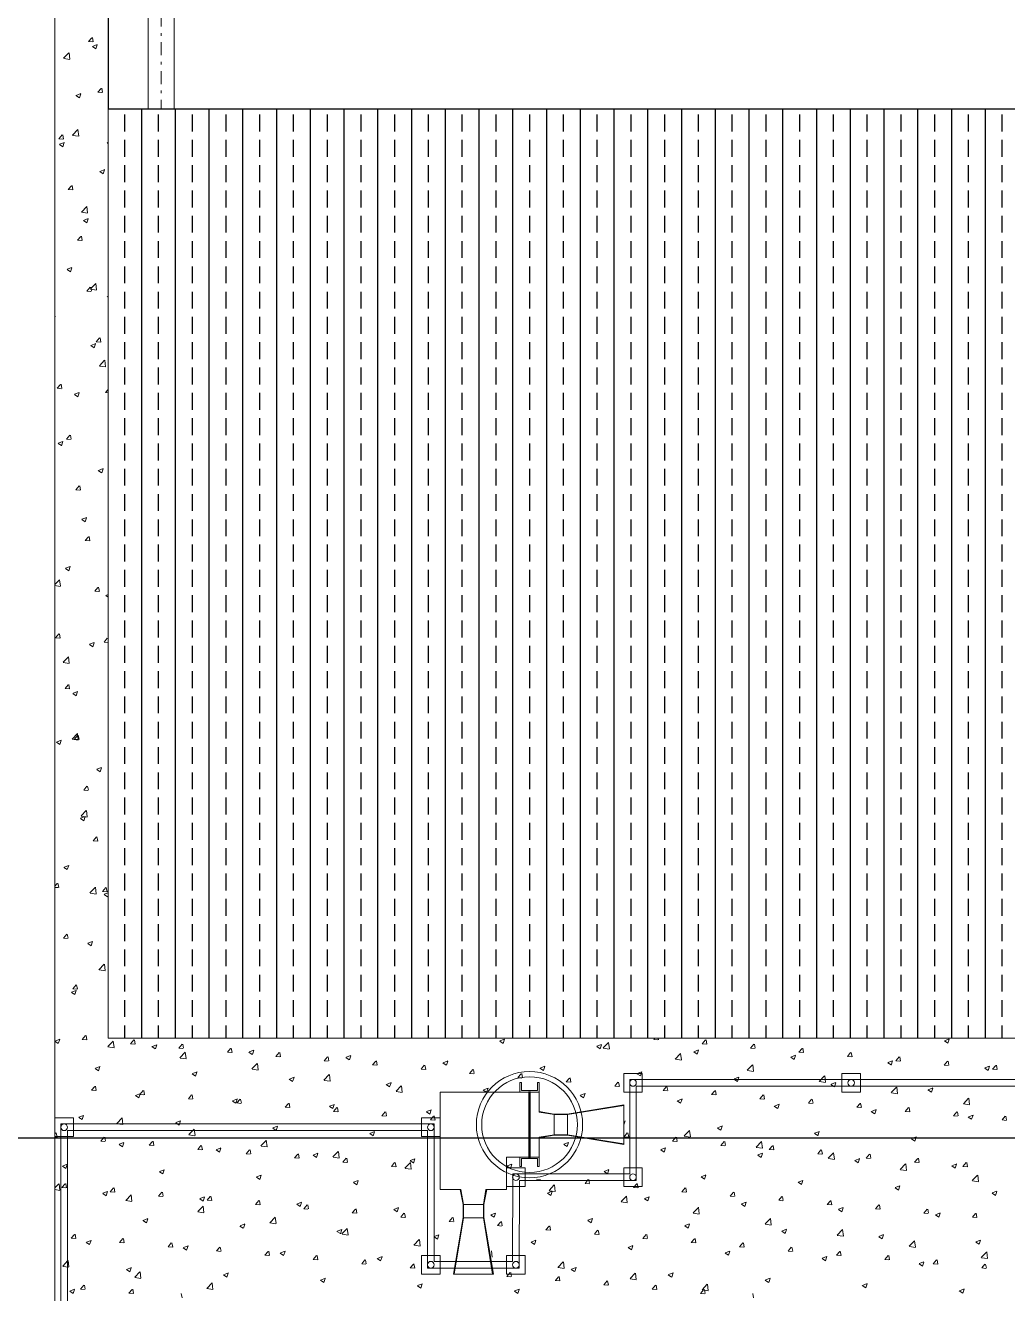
# Model space of a CAD drawing. Header units: millimetres. Extents: x -9869 to 940, y 100 to 694.
# Drawn here: x 417.58 to 455.14, y 359.15 to 407.67 of the extents above; entities that cross this region are included whole.
import ezdxf

# ---------------------------------------------------------------- set-up
doc = ezdxf.new("R2010")
doc.units = ezdxf.units.MM
doc.linetypes.add('SGC_DASHDOT', pattern=[1, 0.5, -0.25, 0, -0.25])
doc.layers.add('2', color=11, linetype='Continuous')
doc.layers.add('_incêndio 240', color=240, linetype='Continuous')
for name, color, linetype, lineweight in [('Alvenaria', 8, 'Continuous', 9), ('Aço 1020', 6, 'Continuous', 9), ('DIVERSOS', 1, 'Continuous', 9), ('PAREDE', 7, 'Continuous', 9), ('SGC-EIXOS', 9, 'SGC_DASHDOT', 9), ('SGC-Tubos (Desenho Bifilar)', 6, 'Continuous', 9)]:
    doc.layers.add(name, color=color, linetype=linetype, lineweight=lineweight)

msp = doc.modelspace()

# ---------------------------------------------------------------- hatches: boundary and pattern name
at = {"layer": '2'}
h = msp.add_hatch(dxfattribs=at)
h.set_pattern_fill('BRASS', color=256, scale=0.203229, angle=90)
h.set_pattern_definition([(90, (-396.154, -10443.4286), (-1.29050719, 8e-17), []), (90, (-396.7993, -10443.4286), (-1.29050719, 8e-17), [0.6452536, -0.3226268])])
h.paths.add_polyline_path([(463.029, 404.479), (420.741, 404.479), (420.741, 368.913), (463.029, 368.913)])

# ---------------------------------------------------------------- linework, layer by layer
at = {"layer": '_incêndio 240'}
msp.add_line((208.507, 365.103), (668.666, 365.103), dxfattribs=at)
msp.add_lwpolyline([(209.224, 434.963), (420.741, 434.963), (420.741, 404.479), (509.146, 404.479), (509.146, 407.527), (511.178, 407.527), (511.178, 392.285), (661.568, 392.285)], dxfattribs=at)
at = {"layer": 'Alvenaria'}
for p, q in [((419.993, 407.047), (420.118, 407.195)), ((420.171, 407.038), (420.141, 407.199)), ((419.041, 406.408), (419.242, 406.618)), ((419.276, 406.373), (419.248, 406.618)), ((419.993, 407.047), (420.147, 407.033)), ((420.143, 406.853), (420.272, 406.766)), ((420.146, 406.86), (420.327, 406.93)), ((420.273, 406.766), (420.325, 406.922)), ((419.045, 406.398), (419.275, 406.363)), ((420.351, 405.105), (420.476, 405.254)), ((420.529, 405.096), (420.499, 405.258)), ((419.515, 404.981), (419.644, 404.895)), ((419.518, 404.989), (419.699, 405.058)), ((419.645, 404.894), (419.697, 405.05)), ((420.351, 405.105), (420.506, 405.092)), ((418.858, 403.326), (418.983, 403.474)), ((418.858, 403.326), (419.012, 403.312)), ((419.036, 403.317), (419.006, 403.478)), ((419.383, 403.467), (419.584, 403.676)), ((419.387, 403.457), (419.617, 403.421)), ((419.619, 403.432), (419.59, 403.677)), ((418.887, 403.11), (419.016, 403.023)), ((418.89, 403.117), (419.071, 403.186)), ((419.017, 403.023), (419.069, 403.179)), ((420.709, 403.164), (420.741, 403.202)), ((420.709, 403.164), (420.741, 403.161)), ((420.428, 402.071), (420.556, 401.984)), ((420.431, 402.078), (420.612, 402.147)), ((420.557, 401.984), (420.609, 402.14)), ((419.216, 401.385), (419.341, 401.533)), ((419.216, 401.384), (419.371, 401.371)), ((419.394, 401.375), (419.364, 401.537)), ((419.725, 400.525), (419.926, 400.735)), ((419.73, 400.516), (419.959, 400.48)), ((419.961, 400.49), (419.932, 400.735)), ((419.8, 400.199), (419.928, 400.112)), ((419.803, 400.206), (419.984, 400.276)), ((419.929, 400.112), (419.981, 400.268)), ((419.574, 399.443), (419.699, 399.591)), ((419.574, 399.443), (419.729, 399.43)), ((419.752, 399.434), (419.722, 399.596)), ((419.175, 398.335), (419.356, 398.404)), ((419.301, 398.24), (419.353, 398.396)), ((419.172, 398.327), (419.3, 398.241)), ((419.933, 397.502), (420.057, 397.65)), ((419.933, 397.502), (420.087, 397.488)), ((420.067, 397.584), (420.268, 397.793)), ((420.072, 397.574), (420.301, 397.539)), ((420.11, 397.492), (420.081, 397.654)), ((420.303, 397.549), (420.274, 397.794)), ((420.712, 397.288), (420.741, 397.269)), ((420.716, 397.296), (420.741, 397.305)), ((418.709, 396.525), (418.728, 396.532)), ((418.709, 396.475), (418.725, 396.525)), ((420.088, 395.424), (420.268, 395.493)), ((420.214, 395.33), (420.266, 395.486)), ((420.291, 395.56), (420.415, 395.709)), ((420.291, 395.56), (420.445, 395.547)), ((420.468, 395.551), (420.439, 395.713)), ((420.084, 395.417), (420.213, 395.33)), ((420.409, 394.642), (420.61, 394.852)), ((420.414, 394.633), (420.643, 394.597)), ((420.645, 394.607), (420.617, 394.853)), ((418.798, 393.781), (418.922, 393.929)), ((418.798, 393.781), (418.952, 393.767)), ((418.975, 393.772), (418.945, 393.933)), ((419.456, 393.545), (419.585, 393.458)), ((419.46, 393.552), (419.64, 393.622)), ((419.586, 393.458), (419.638, 393.614)), ((420.649, 393.619), (420.741, 393.729)), ((420.649, 393.619), (420.741, 393.611)), ((418.828, 391.673), (418.957, 391.587)), ((418.832, 391.681), (419.012, 391.75)), ((418.958, 391.586), (419.01, 391.742)), ((419.156, 391.839), (419.28, 391.988)), ((419.156, 391.839), (419.31, 391.826)), ((419.333, 391.83), (419.304, 391.992)), ((420.369, 390.634), (420.497, 390.548)), ((420.372, 390.641), (420.553, 390.711)), ((420.498, 390.547), (420.551, 390.703)), ((419.514, 389.898), (419.638, 390.046)), ((419.514, 389.898), (419.668, 389.884)), ((419.692, 389.889), (419.662, 390.05)), ((419.741, 388.763), (419.869, 388.676)), ((419.744, 388.77), (419.925, 388.839)), ((419.87, 388.676), (419.923, 388.832)), ((419.872, 387.957), (419.996, 388.105)), ((419.872, 387.956), (420.026, 387.943)), ((420.05, 387.947), (420.02, 388.109)), ((419.113, 386.891), (419.241, 386.804)), ((419.116, 386.898), (419.297, 386.968)), ((419.242, 386.804), (419.295, 386.96)), ((418.709, 386.274), (418.882, 386.455)), ((418.709, 386.232), (418.915, 386.2)), ((418.917, 386.21), (418.889, 386.456)), ((420.23, 386.015), (420.354, 386.163)), ((420.23, 386.015), (420.384, 386.002)), ((420.408, 386.006), (420.378, 386.168)), ((420.654, 385.852), (420.741, 385.793)), ((420.657, 385.859), (420.741, 385.891)), ((418.737, 384.236), (418.861, 384.384)), ((418.915, 384.226), (418.885, 384.388)), ((418.737, 384.236), (418.891, 384.222)), ((420.026, 383.98), (420.154, 383.894)), ((420.029, 383.987), (420.21, 384.057)), ((420.155, 383.893), (420.207, 384.049)), ((420.588, 384.074), (420.713, 384.222)), ((420.588, 384.074), (420.741, 384.06)), ((420.741, 384.198), (420.736, 384.226)), ((419.024, 383.304), (419.225, 383.513)), ((419.259, 383.269), (419.231, 383.514)), ((419.028, 383.294), (419.258, 383.259)), ((419.095, 382.294), (419.219, 382.443)), ((419.273, 382.285), (419.243, 382.447)), ((419.095, 382.294), (419.249, 382.281)), ((419.398, 382.108), (419.526, 382.022)), ((419.401, 382.116), (419.582, 382.185)), ((419.527, 382.022), (419.579, 382.178)), ((419.366, 380.362), (419.567, 380.572)), ((419.453, 380.353), (419.578, 380.501)), ((419.601, 380.328), (419.573, 380.573)), ((419.631, 380.344), (419.601, 380.505)), ((418.77, 380.237), (418.898, 380.15)), ((418.773, 380.244), (418.954, 380.314)), ((418.899, 380.15), (418.951, 380.306)), ((419.37, 380.353), (419.6, 380.317)), ((419.453, 380.353), (419.607, 380.339)), ((420.31, 379.198), (420.439, 379.111)), ((420.314, 379.205), (420.494, 379.274)), ((420.44, 379.111), (420.492, 379.267)), ((419.811, 378.411), (419.936, 378.56)), ((419.989, 378.402), (419.959, 378.564)), ((419.811, 378.411), (419.966, 378.398)), ((419.708, 377.421), (419.909, 377.631)), ((419.944, 377.386), (419.915, 377.631)), ((419.682, 377.326), (419.811, 377.239)), ((419.686, 377.333), (419.866, 377.403)), ((419.712, 377.411), (419.942, 377.376)), ((419.812, 377.239), (419.864, 377.395)), ((420.169, 376.47), (420.294, 376.618)), ((420.347, 376.461), (420.317, 376.623)), ((420.169, 376.47), (420.324, 376.456)), ((419.054, 375.454), (419.183, 375.368)), ((419.058, 375.462), (419.238, 375.531)), ((419.184, 375.368), (419.236, 375.524)), ((418.709, 374.73), (418.801, 374.839)), ((418.709, 374.688), (418.831, 374.677)), ((418.854, 374.681), (418.824, 374.843)), ((420.05, 374.48), (420.251, 374.689)), ((420.286, 374.445), (420.257, 374.69)), ((420.528, 374.529), (420.652, 374.677)), ((420.705, 374.519), (420.675, 374.681)), ((420.055, 374.47), (420.284, 374.434)), ((420.528, 374.528), (420.682, 374.515)), ((420.595, 374.415), (420.723, 374.329)), ((420.598, 374.423), (420.741, 374.478)), ((420.724, 374.328), (420.741, 374.379)), ((419.034, 372.749), (419.159, 372.897)), ((419.034, 372.749), (419.189, 372.736)), ((419.212, 372.74), (419.182, 372.902)), ((419.967, 372.544), (420.095, 372.457)), ((419.97, 372.551), (420.151, 372.62)), ((420.096, 372.457), (420.149, 372.613)), ((420.392, 371.538), (420.593, 371.748)), ((420.628, 371.503), (420.599, 371.748)), ((420.397, 371.529), (420.626, 371.493)), ((419.342, 370.679), (419.523, 370.749)), ((419.392, 370.808), (419.547, 370.794)), ((419.393, 370.808), (419.517, 370.956)), ((419.468, 370.585), (419.521, 370.741)), ((419.57, 370.798), (419.54, 370.96)), ((419.339, 370.672), (419.467, 370.585)), ((418.711, 368.8), (418.839, 368.714)), ((418.714, 368.808), (418.895, 368.877)), ((418.84, 368.714), (418.893, 368.869)), ((419.751, 368.866), (419.875, 369.015)), ((419.751, 368.866), (419.905, 368.853)), ((419.928, 368.857), (419.899, 369.019)), ((420.734, 368.597), (420.936, 368.806)), ((420.97, 368.562), (420.942, 368.807)), ((421.602, 368.704), (421.726, 368.853)), ((421.78, 368.695), (421.75, 368.857)), ((435.717, 368.806), (435.845, 368.719)), ((435.72, 368.813), (435.901, 368.883)), ((435.846, 368.719), (435.898, 368.875)), ((439.674, 368.548), (439.875, 368.757)), ((439.91, 368.513), (439.881, 368.758)), ((441.608, 368.864), (441.649, 368.913)), ((441.608, 368.864), (441.762, 368.851)), ((441.785, 368.855), (441.775, 368.913)), ((443.459, 368.702), (443.583, 368.85)), ((443.637, 368.693), (443.607, 368.855)), ((452.722, 368.812), (452.851, 368.725)), ((452.726, 368.819), (452.906, 368.888)), ((452.852, 368.725), (452.904, 368.881)), ((420.739, 368.587), (420.969, 368.551)), ((421.602, 368.704), (421.756, 368.691)), ((422.42, 368.594), (422.549, 368.507)), ((422.423, 368.601), (422.604, 368.67)), ((422.55, 368.507), (422.602, 368.663)), ((423.453, 368.542), (423.578, 368.691)), ((423.453, 368.542), (423.607, 368.529)), ((423.489, 368.17), (423.69, 368.379)), ((423.631, 368.533), (423.601, 368.695)), ((423.725, 368.135), (423.696, 368.38)), ((425.304, 368.38), (425.429, 368.529)), ((425.304, 368.38), (425.459, 368.367)), ((425.482, 368.371), (425.452, 368.533)), ((426.129, 368.387), (426.258, 368.3)), ((426.133, 368.394), (426.313, 368.464)), ((426.259, 368.3), (426.311, 368.456)), ((427.156, 368.218), (427.28, 368.367)), ((427.333, 368.209), (427.304, 368.371)), ((439.426, 368.599), (439.554, 368.513)), ((439.429, 368.607), (439.61, 368.676)), ((439.555, 368.512), (439.607, 368.668)), ((439.679, 368.538), (439.908, 368.502)), ((442.429, 368.12), (442.63, 368.33)), ((442.664, 368.086), (442.636, 368.331)), ((443.135, 368.393), (443.263, 368.306)), ((443.138, 368.4), (443.319, 368.469)), ((443.264, 368.306), (443.317, 368.462)), ((443.459, 368.702), (443.613, 368.689)), ((445.31, 368.54), (445.435, 368.689)), ((445.31, 368.54), (445.464, 368.527)), ((445.488, 368.531), (445.458, 368.693)), ((447.161, 368.378), (447.286, 368.527)), ((447.161, 368.378), (447.316, 368.365)), ((447.339, 368.369), (447.309, 368.531)), ((449.013, 368.216), (449.137, 368.365)), ((449.19, 368.207), (449.161, 368.369)), ((420.255, 367.769), (420.436, 367.838)), ((420.381, 367.674), (420.433, 367.83)), ((423.494, 368.16), (423.723, 368.124)), ((426.244, 367.742), (426.445, 367.952)), ((426.479, 367.707), (426.451, 367.953)), ((427.156, 368.218), (427.31, 368.205)), ((429.007, 368.056), (429.131, 368.205)), ((429.007, 368.056), (429.161, 368.043)), ((429.185, 368.047), (429.155, 368.209)), ((429.839, 368.18), (429.967, 368.094)), ((429.842, 368.188), (430.023, 368.257)), ((429.968, 368.093), (430.02, 368.249)), ((430.858, 367.895), (430.983, 368.043)), ((430.858, 367.894), (431.012, 367.881)), ((431.036, 367.885), (431.006, 368.047)), ((432.709, 367.733), (432.834, 367.881)), ((432.887, 367.723), (432.857, 367.885)), ((433.548, 367.974), (433.676, 367.887)), ((433.551, 367.981), (433.732, 368.05)), ((433.677, 367.887), (433.73, 368.043)), ((437.261, 367.774), (437.441, 367.844)), ((437.387, 367.68), (437.439, 367.836)), ((442.433, 368.111), (442.663, 368.075)), ((445.183, 367.693), (445.384, 367.903)), ((445.419, 367.658), (445.391, 367.903)), ((446.844, 368.186), (446.973, 368.099)), ((446.848, 368.193), (447.028, 368.263)), ((446.974, 368.099), (447.026, 368.255)), ((449.013, 368.216), (449.167, 368.203)), ((450.554, 367.979), (450.682, 367.893)), ((450.557, 367.987), (450.738, 368.056)), ((450.683, 367.892), (450.735, 368.048)), ((450.864, 368.054), (450.988, 368.203)), ((450.864, 368.054), (451.018, 368.041)), ((451.042, 368.045), (451.012, 368.207)), ((452.715, 367.892), (452.84, 368.041)), ((452.715, 367.892), (452.87, 367.879)), ((452.893, 367.883), (452.863, 368.045)), ((454.266, 367.78), (454.447, 367.849)), ((454.392, 367.686), (454.444, 367.842)), ((454.567, 367.73), (454.691, 367.879)), ((454.744, 367.721), (454.714, 367.883)), ((420.252, 367.761), (420.38, 367.675)), ((423.961, 367.555), (424.089, 367.468)), ((423.964, 367.562), (424.145, 367.631)), ((424.09, 367.468), (424.142, 367.624)), ((426.248, 367.733), (426.478, 367.697)), ((427.67, 367.348), (427.798, 367.261)), ((427.673, 367.355), (427.854, 367.425)), ((427.799, 367.261), (427.852, 367.417)), ((428.998, 367.315), (429.199, 367.525)), ((429.003, 367.305), (429.232, 367.27)), ((429.234, 367.28), (429.205, 367.525)), ((432.709, 367.732), (432.864, 367.719)), ((434.561, 367.571), (434.685, 367.719)), ((434.561, 367.57), (434.715, 367.557)), ((434.738, 367.561), (434.709, 367.723)), ((436.412, 367.409), (436.536, 367.557)), ((436.412, 367.409), (436.566, 367.395)), ((436.59, 367.399), (436.56, 367.561)), ((437.257, 367.767), (437.386, 367.68)), ((438.263, 367.247), (438.388, 367.395)), ((438.441, 367.237), (438.411, 367.399)), ((440.966, 367.56), (441.095, 367.474)), ((440.97, 367.568), (441.15, 367.637)), ((441.096, 367.473), (441.148, 367.629)), ((444.676, 367.353), (444.804, 367.267)), ((444.679, 367.361), (444.86, 367.43)), ((444.805, 367.267), (444.857, 367.423)), ((445.188, 367.684), (445.417, 367.648)), ((447.938, 367.266), (448.139, 367.476)), ((448.174, 367.231), (448.145, 367.476)), ((454.263, 367.773), (454.391, 367.686)), ((454.567, 367.73), (454.721, 367.717)), ((420.109, 366.925), (420.233, 367.073)), ((420.109, 366.925), (420.263, 366.911)), ((420.286, 366.916), (420.257, 367.077)), ((421.96, 366.763), (422.084, 366.911)), ((422.138, 366.754), (422.108, 366.915)), ((431.379, 367.141), (431.508, 367.055)), ((431.383, 367.148), (431.563, 367.218)), ((431.509, 367.054), (431.561, 367.21)), ((431.753, 366.888), (431.954, 367.097)), ((431.757, 366.878), (431.987, 366.843)), ((431.988, 366.853), (431.96, 367.098)), ((435.089, 366.934), (435.217, 366.848)), ((435.092, 366.942), (435.273, 367.011)), ((435.218, 366.848), (435.27, 367.003)), ((438.263, 367.247), (438.418, 367.233)), ((440.115, 367.085), (440.239, 367.233)), ((440.115, 367.085), (440.269, 367.071)), ((440.292, 367.075), (440.262, 367.237)), ((441.966, 366.923), (442.09, 367.071)), ((441.966, 366.923), (442.12, 366.909)), ((442.143, 366.913), (442.114, 367.075)), ((443.817, 366.761), (443.941, 366.909)), ((443.995, 366.751), (443.965, 366.913)), ((447.942, 367.256), (448.172, 367.221)), ((448.385, 367.147), (448.513, 367.06)), ((448.388, 367.154), (448.569, 367.223)), ((448.514, 367.06), (448.567, 367.216)), ((450.692, 366.839), (450.894, 367.048)), ((450.697, 366.829), (450.927, 366.794)), ((450.928, 366.804), (450.9, 367.049)), ((452.094, 366.94), (452.223, 366.853)), ((452.098, 366.947), (452.278, 367.017)), ((452.224, 366.853), (452.276, 367.009)), ((421.792, 366.722), (421.921, 366.636)), ((421.795, 366.729), (421.976, 366.799)), ((421.922, 366.635), (421.974, 366.791)), ((421.96, 366.763), (422.114, 366.749)), ((423.811, 366.601), (423.936, 366.749)), ((423.811, 366.601), (423.966, 366.587)), ((423.989, 366.592), (423.959, 366.753)), ((425.501, 366.515), (425.63, 366.429)), ((425.505, 366.523), (425.685, 366.592)), ((425.631, 366.428), (425.683, 366.584)), ((425.663, 366.439), (425.787, 366.587)), ((425.663, 366.439), (425.817, 366.425)), ((425.84, 366.43), (425.81, 366.591)), ((427.514, 366.277), (427.638, 366.425)), ((427.692, 366.268), (427.662, 366.43)), ((429.214, 366.316), (429.395, 366.385)), ((429.34, 366.222), (429.392, 366.378)), ((438.798, 366.728), (438.926, 366.641)), ((438.801, 366.735), (438.982, 366.804)), ((438.927, 366.641), (438.979, 366.797)), ((442.507, 366.521), (442.635, 366.434)), ((442.51, 366.528), (442.691, 366.598)), ((442.636, 366.434), (442.689, 366.59)), ((443.817, 366.761), (443.971, 366.747)), ((445.668, 366.599), (445.793, 366.747)), ((445.668, 366.599), (445.823, 366.585)), ((445.846, 366.59), (445.816, 366.751)), ((446.22, 366.322), (446.4, 366.391)), ((446.346, 366.227), (446.398, 366.383)), ((447.52, 366.437), (447.644, 366.585)), ((447.52, 366.437), (447.674, 366.423)), ((447.697, 366.428), (447.667, 366.589)), ((449.371, 366.275), (449.495, 366.423)), ((449.549, 366.266), (449.519, 366.427)), ((453.447, 366.412), (453.648, 366.621)), ((453.452, 366.402), (453.681, 366.366)), ((453.683, 366.377), (453.654, 366.622)), ((419.624, 365.89), (419.752, 365.803)), ((419.627, 365.897), (419.808, 365.966)), ((419.753, 365.803), (419.805, 365.959)), ((421.077, 365.655), (421.278, 365.865)), ((421.312, 365.62), (421.284, 365.866)), ((427.514, 366.277), (427.668, 366.263)), ((429.211, 366.309), (429.339, 366.222)), ((429.365, 366.115), (429.49, 366.263)), ((429.365, 366.115), (429.519, 366.101)), ((429.543, 366.106), (429.513, 366.268)), ((431.216, 365.953), (431.341, 366.101)), ((431.216, 365.953), (431.371, 365.939)), ((431.394, 365.944), (431.364, 366.106)), ((432.92, 366.102), (433.048, 366.015)), ((432.923, 366.109), (433.104, 366.179)), ((433.049, 366.015), (433.102, 366.171)), ((433.068, 365.791), (433.192, 365.939)), ((433.245, 365.782), (433.215, 365.944)), ((446.216, 366.314), (446.345, 366.228)), ((449.371, 366.275), (449.525, 366.261)), ((449.926, 366.108), (450.054, 366.021)), ((449.929, 366.115), (450.11, 366.184)), ((450.055, 366.021), (450.107, 366.177)), ((451.222, 366.113), (451.347, 366.261)), ((451.222, 366.113), (451.376, 366.099)), ((451.4, 366.104), (451.37, 366.265)), ((453.073, 365.951), (453.198, 366.099)), ((453.073, 365.951), (453.228, 365.937)), ((453.251, 365.942), (453.221, 366.103)), ((453.635, 365.901), (453.763, 365.814)), ((453.638, 365.908), (453.819, 365.978)), ((453.764, 365.814), (453.816, 365.97)), ((454.925, 365.789), (455.049, 365.937)), ((455.102, 365.78), (455.072, 365.941)), ((421.081, 365.646), (421.311, 365.61)), ((423.333, 365.683), (423.461, 365.596)), ((423.336, 365.69), (423.517, 365.76)), ((423.462, 365.596), (423.514, 365.752)), ((423.831, 365.228), (424.032, 365.438)), ((424.067, 365.193), (424.038, 365.438)), ((427.042, 365.476), (427.17, 365.39)), ((427.045, 365.484), (427.226, 365.553)), ((427.171, 365.389), (427.224, 365.545)), ((433.068, 365.791), (433.222, 365.778)), ((440.468, 365.602), (440.52, 365.758)), ((442.771, 365.179), (442.972, 365.389)), ((443.007, 365.144), (442.978, 365.389)), ((444.048, 365.482), (444.176, 365.395)), ((444.051, 365.489), (444.232, 365.559)), ((444.177, 365.395), (444.229, 365.551)), ((454.925, 365.789), (455.079, 365.775)), ((418.709, 365.257), (418.74, 365.294)), ((418.709, 365.137), (418.77, 365.132)), ((418.793, 365.136), (418.763, 365.298)), ((420.467, 364.983), (420.591, 365.132)), ((420.467, 364.983), (420.621, 364.97)), ((420.645, 364.974), (420.615, 365.136)), ((421.167, 364.858), (421.348, 364.927)), ((421.294, 364.764), (421.346, 364.92)), ((422.318, 364.822), (422.443, 364.97)), ((422.496, 364.812), (422.466, 364.974)), ((423.836, 365.218), (424.065, 365.183)), ((426.586, 364.801), (426.787, 365.01)), ((426.821, 364.766), (426.793, 365.011)), ((430.751, 365.27), (430.88, 365.183)), ((430.755, 365.277), (430.935, 365.346)), ((430.881, 365.183), (430.933, 365.339)), ((438.173, 364.863), (438.354, 364.933)), ((438.299, 364.769), (438.351, 364.925)), ((440.473, 365.143), (440.597, 365.292)), ((440.473, 365.143), (440.627, 365.13)), ((440.65, 365.134), (440.62, 365.296)), ((442.324, 364.981), (442.448, 365.13)), ((442.324, 364.981), (442.478, 364.968)), ((442.502, 364.972), (442.472, 365.134)), ((442.776, 365.169), (443.005, 365.134)), ((444.175, 364.819), (444.3, 364.968)), ((444.353, 364.81), (444.323, 364.972)), ((445.526, 364.752), (445.727, 364.961)), ((445.761, 364.717), (445.733, 364.962)), ((447.757, 365.275), (447.885, 365.189)), ((447.76, 365.282), (447.941, 365.352)), ((447.886, 365.188), (447.939, 365.344)), ((451.466, 365.068), (451.595, 364.982)), ((451.47, 365.076), (451.65, 365.145)), ((451.596, 364.982), (451.648, 365.137)), ((421.164, 364.85), (421.293, 364.764)), ((422.318, 364.821), (422.472, 364.808)), ((424.169, 364.66), (424.294, 364.808)), ((424.169, 364.659), (424.324, 364.646)), ((424.347, 364.65), (424.317, 364.812)), ((424.873, 364.644), (425.002, 364.557)), ((424.877, 364.651), (425.057, 364.72)), ((425.003, 364.557), (425.055, 364.713)), ((426.021, 364.498), (426.145, 364.646)), ((426.021, 364.497), (426.175, 364.484)), ((426.198, 364.488), (426.169, 364.65)), ((426.59, 364.791), (426.82, 364.756)), ((427.872, 364.336), (427.996, 364.484)), ((428.05, 364.326), (428.02, 364.488)), ((428.583, 364.437), (428.711, 364.35)), ((428.586, 364.444), (428.767, 364.514)), ((428.712, 364.35), (428.764, 364.506)), ((429.34, 364.374), (429.541, 364.583)), ((429.576, 364.339), (429.548, 364.584)), ((438.17, 364.856), (438.298, 364.77)), ((441.879, 364.649), (442.007, 364.563)), ((441.882, 364.657), (442.063, 364.726)), ((442.008, 364.562), (442.061, 364.718)), ((444.175, 364.819), (444.329, 364.806)), ((445.53, 364.742), (445.76, 364.707)), ((445.588, 364.443), (445.717, 364.356)), ((445.592, 364.45), (445.772, 364.519)), ((445.718, 364.356), (445.77, 364.512)), ((446.026, 364.657), (446.151, 364.806)), ((446.026, 364.657), (446.181, 364.644)), ((446.204, 364.648), (446.174, 364.81)), ((447.878, 364.495), (448.002, 364.644)), ((447.878, 364.495), (448.032, 364.482)), ((448.055, 364.486), (448.026, 364.648)), ((448.28, 364.325), (448.481, 364.534)), ((448.516, 364.29), (448.487, 364.535)), ((449.729, 364.333), (449.853, 364.482)), ((449.907, 364.324), (449.877, 364.486)), ((418.996, 364.018), (419.124, 363.931)), ((418.999, 364.025), (419.18, 364.095)), ((419.125, 363.931), (419.177, 364.087)), ((427.872, 364.335), (428.026, 364.322)), ((429.345, 364.364), (429.574, 364.328)), ((429.723, 364.174), (429.848, 364.322)), ((429.723, 364.174), (429.877, 364.16)), ((429.901, 364.164), (429.871, 364.326)), ((431.574, 364.012), (431.699, 364.16)), ((431.574, 364.012), (431.729, 363.998)), ((431.752, 364.002), (431.722, 364.164)), ((432.095, 363.946), (432.296, 364.156)), ((432.099, 363.937), (432.329, 363.901)), ((432.292, 364.23), (432.42, 364.144)), ((432.295, 364.238), (432.476, 364.307)), ((432.331, 363.912), (432.302, 364.157)), ((432.421, 364.143), (432.474, 364.299)), ((436.001, 364.024), (436.13, 363.937)), ((436.005, 364.031), (436.185, 364.1)), ((436.131, 363.937), (436.183, 364.093)), ((448.285, 364.315), (448.514, 364.279)), ((449.298, 364.236), (449.426, 364.149)), ((449.301, 364.243), (449.482, 364.313)), ((449.427, 364.149), (449.479, 364.305)), ((449.729, 364.333), (449.883, 364.32)), ((451.035, 363.897), (451.236, 364.107)), ((451.27, 363.862), (451.242, 364.108)), ((451.58, 364.171), (451.705, 364.32)), ((451.58, 364.171), (451.735, 364.158)), ((451.758, 364.162), (451.728, 364.324)), ((453.007, 364.029), (453.135, 363.943)), ((453.01, 364.037), (453.191, 364.106)), ((453.136, 363.942), (453.188, 364.098)), ((453.432, 364.01), (453.556, 364.158)), ((453.432, 364.009), (453.586, 363.996)), ((453.609, 364), (453.579, 364.162)), ((422.705, 363.811), (422.833, 363.725)), ((422.708, 363.819), (422.889, 363.888)), ((422.834, 363.724), (422.886, 363.88)), ((426.414, 363.605), (426.542, 363.518)), ((426.417, 363.612), (426.598, 363.681)), ((426.543, 363.518), (426.596, 363.674)), ((430.127, 363.405), (430.307, 363.475)), ((430.253, 363.311), (430.305, 363.467)), ((437.128, 363.526), (437.283, 363.512)), ((438.98, 363.364), (439.104, 363.512)), ((439.157, 363.355), (439.127, 363.516)), ((439.71, 363.817), (439.839, 363.73)), ((439.714, 363.824), (439.894, 363.894)), ((439.84, 363.73), (439.892, 363.886)), ((443.42, 363.61), (443.548, 363.524)), ((443.423, 363.618), (443.604, 363.687)), ((443.549, 363.523), (443.601, 363.679)), ((447.132, 363.411), (447.313, 363.48)), ((447.258, 363.317), (447.311, 363.473)), ((451.039, 363.888), (451.269, 363.852)), ((453.789, 363.47), (453.99, 363.68)), ((453.794, 363.461), (454.023, 363.425)), ((454.025, 363.435), (453.996, 363.68)), ((418.709, 363.188), (418.865, 363.351)), ((418.709, 363.125), (418.898, 363.096)), ((418.9, 363.106), (418.871, 363.351)), ((418.974, 363.204), (419.098, 363.352)), ((418.974, 363.204), (419.128, 363.19)), ((419.151, 363.195), (419.122, 363.357)), ((420.536, 362.979), (420.665, 362.892)), ((420.539, 362.986), (420.72, 363.056)), ((420.666, 362.892), (420.718, 363.048)), ((420.825, 363.042), (420.949, 363.19)), ((420.825, 363.042), (420.979, 363.028)), ((421.003, 363.033), (420.973, 363.195)), ((422.676, 362.88), (422.801, 363.028)), ((422.854, 362.871), (422.824, 363.033)), ((430.123, 363.398), (430.252, 363.311)), ((437.542, 362.984), (437.67, 362.898)), ((437.545, 362.992), (437.726, 363.061)), ((437.604, 363.092), (437.805, 363.302)), ((437.609, 363.082), (437.838, 363.047)), ((437.671, 362.898), (437.723, 363.054)), ((437.84, 363.057), (437.811, 363.302)), ((438.98, 363.364), (439.134, 363.35)), ((440.831, 363.202), (440.955, 363.35)), ((440.831, 363.202), (440.985, 363.188)), ((441.008, 363.193), (440.979, 363.354)), ((442.682, 363.04), (442.806, 363.188)), ((442.682, 363.04), (442.836, 363.026)), ((442.86, 363.031), (442.83, 363.192)), ((444.533, 362.878), (444.658, 363.026)), ((444.711, 362.869), (444.681, 363.03)), ((447.129, 363.404), (447.257, 363.317)), ((450.838, 363.197), (450.967, 363.11)), ((450.842, 363.204), (451.022, 363.274)), ((450.968, 363.11), (451.02, 363.266)), ((454.547, 362.99), (454.676, 362.904)), ((454.551, 362.997), (454.731, 363.067)), ((454.677, 362.903), (454.729, 363.059)), ((421.419, 362.714), (421.62, 362.923)), ((421.423, 362.704), (421.653, 362.669)), ((421.655, 362.679), (421.626, 362.924)), ((422.676, 362.88), (422.831, 362.866)), ((424.173, 362.287), (424.374, 362.496)), ((424.245, 362.772), (424.374, 362.686)), ((424.249, 362.779), (424.429, 362.849)), ((424.375, 362.685), (424.427, 362.841)), ((424.409, 362.252), (424.381, 362.497)), ((424.528, 362.718), (424.652, 362.866)), ((424.528, 362.718), (424.682, 362.705)), ((424.705, 362.709), (424.675, 362.871)), ((426.379, 362.556), (426.503, 362.704)), ((426.379, 362.556), (426.533, 362.543)), ((426.556, 362.547), (426.527, 362.709)), ((427.955, 362.565), (428.083, 362.479)), ((427.958, 362.573), (428.139, 362.642)), ((428.084, 362.479), (428.136, 362.634)), ((428.23, 362.394), (428.354, 362.542)), ((428.408, 362.385), (428.378, 362.547)), ((440.359, 362.665), (440.56, 362.874)), ((440.363, 362.655), (440.593, 362.62)), ((440.594, 362.63), (440.566, 362.875)), ((441.251, 362.778), (441.379, 362.691)), ((441.254, 362.785), (441.435, 362.854)), ((441.38, 362.691), (441.433, 362.847)), ((444.533, 362.878), (444.688, 362.864)), ((444.96, 362.571), (445.089, 362.484)), ((444.964, 362.578), (445.144, 362.648)), ((445.09, 362.484), (445.142, 362.64)), ((446.385, 362.716), (446.509, 362.864)), ((446.385, 362.716), (446.539, 362.702)), ((446.562, 362.707), (446.532, 362.868)), ((448.236, 362.554), (448.36, 362.702)), ((448.236, 362.554), (448.39, 362.54)), ((448.413, 362.545), (448.384, 362.706)), ((450.087, 362.392), (450.212, 362.54)), ((450.265, 362.383), (450.235, 362.545)), ((422.08, 361.947), (422.261, 362.016)), ((422.206, 361.853), (422.258, 362.009)), ((424.178, 362.277), (424.408, 362.241)), ((426.928, 361.859), (427.129, 362.069)), ((427.164, 361.825), (427.135, 362.07)), ((428.23, 362.394), (428.384, 362.381)), ((430.081, 362.232), (430.206, 362.381)), ((430.081, 362.232), (430.236, 362.219)), ((430.259, 362.223), (430.229, 362.385)), ((431.664, 362.359), (431.792, 362.272)), ((431.667, 362.366), (431.848, 362.435)), ((431.793, 362.272), (431.846, 362.428)), ((431.933, 362.07), (432.057, 362.219)), ((431.933, 362.07), (432.087, 362.057)), ((432.11, 362.061), (432.08, 362.223)), ((433.784, 361.908), (433.908, 362.057)), ((433.962, 361.899), (433.932, 362.061)), ((435.373, 362.152), (435.502, 362.065)), ((435.377, 362.159), (435.557, 362.229)), ((435.503, 362.065), (435.555, 362.221)), ((439.086, 361.953), (439.266, 362.022)), ((439.212, 361.858), (439.264, 362.014)), ((443.113, 362.238), (443.314, 362.447)), ((443.118, 362.228), (443.347, 362.192)), ((443.349, 362.203), (443.32, 362.448)), ((445.868, 361.81), (446.069, 362.02)), ((446.103, 361.775), (446.075, 362.021)), ((448.67, 362.364), (448.798, 362.278)), ((448.673, 362.372), (448.854, 362.441)), ((448.799, 362.277), (448.851, 362.433)), ((450.087, 362.392), (450.241, 362.378)), ((451.938, 362.23), (452.063, 362.378)), ((451.938, 362.23), (452.093, 362.216)), ((452.116, 362.221), (452.086, 362.383)), ((452.379, 362.158), (452.507, 362.071)), ((452.382, 362.165), (452.563, 362.234)), ((452.508, 362.071), (452.56, 362.227)), ((453.79, 362.068), (453.914, 362.216)), ((453.79, 362.068), (453.944, 362.054)), ((453.967, 362.059), (453.937, 362.221)), ((422.077, 361.94), (422.205, 361.853)), ((425.786, 361.733), (425.914, 361.646)), ((425.789, 361.74), (425.97, 361.81)), ((425.915, 361.646), (425.968, 361.802)), ((426.933, 361.85), (427.162, 361.814)), ((429.495, 361.526), (429.624, 361.44)), ((429.499, 361.534), (429.679, 361.603)), ((429.625, 361.439), (429.677, 361.595)), ((429.683, 361.432), (429.884, 361.642)), ((429.918, 361.397), (429.89, 361.642)), ((433.784, 361.908), (433.938, 361.895)), ((435.635, 361.746), (435.76, 361.895)), ((435.635, 361.746), (435.789, 361.733)), ((435.813, 361.737), (435.783, 361.899)), ((437.486, 361.584), (437.611, 361.733)), ((437.486, 361.584), (437.641, 361.571)), ((437.664, 361.575), (437.634, 361.737)), ((439.082, 361.945), (439.211, 361.859)), ((439.338, 361.422), (439.462, 361.571)), ((439.515, 361.413), (439.485, 361.575)), ((442.792, 361.739), (442.92, 361.652)), ((442.795, 361.746), (442.976, 361.815)), ((442.921, 361.652), (442.973, 361.808)), ((445.872, 361.801), (446.102, 361.765)), ((446.501, 361.532), (446.629, 361.445)), ((446.504, 361.539), (446.685, 361.609)), ((446.63, 361.445), (446.683, 361.601)), ((448.622, 361.383), (448.823, 361.593)), ((448.858, 361.348), (448.829, 361.593)), ((419.332, 361.263), (419.456, 361.411)), ((419.332, 361.262), (419.486, 361.249)), ((419.51, 361.253), (419.48, 361.415)), ((419.908, 361.107), (420.037, 361.021)), ((419.911, 361.115), (420.092, 361.184)), ((420.038, 361.02), (420.09, 361.176)), ((421.183, 361.101), (421.308, 361.249)), ((421.183, 361.101), (421.337, 361.087)), ((421.361, 361.091), (421.331, 361.253)), ((423.034, 360.939), (423.159, 361.087)), ((423.212, 360.929), (423.182, 361.091)), ((429.687, 361.423), (429.917, 361.387)), ((432.437, 361.005), (432.638, 361.215)), ((432.442, 360.995), (432.671, 360.96)), ((432.673, 360.97), (432.644, 361.215)), ((433.205, 361.32), (433.333, 361.233)), ((433.208, 361.327), (433.389, 361.396)), ((433.334, 361.233), (433.386, 361.389)), ((436.914, 361.113), (437.042, 361.026)), ((436.917, 361.12), (437.098, 361.19)), ((437.043, 361.026), (437.095, 361.182)), ((439.338, 361.422), (439.492, 361.409)), ((441.189, 361.26), (441.313, 361.409)), ((441.189, 361.26), (441.343, 361.247)), ((441.367, 361.251), (441.337, 361.413)), ((443.04, 361.098), (443.165, 361.247)), ((443.04, 361.098), (443.194, 361.085)), ((443.218, 361.089), (443.188, 361.251)), ((444.891, 360.937), (445.016, 361.085)), ((445.069, 360.927), (445.039, 361.089)), ((448.627, 361.374), (448.856, 361.338)), ((450.21, 361.325), (450.339, 361.239)), ((450.214, 361.333), (450.394, 361.402)), ((450.34, 361.238), (450.392, 361.394)), ((451.377, 360.956), (451.578, 361.165)), ((451.613, 360.921), (451.584, 361.166)), ((453.919, 361.118), (454.048, 361.032)), ((453.923, 361.126), (454.103, 361.195)), ((454.049, 361.032), (454.101, 361.188)), ((423.034, 360.939), (423.189, 360.925)), ((423.617, 360.901), (423.746, 360.814)), ((423.621, 360.908), (423.801, 360.977)), ((423.747, 360.814), (423.799, 360.97)), ((424.886, 360.777), (425.01, 360.925)), ((424.886, 360.777), (425.04, 360.763)), ((425.063, 360.767), (425.034, 360.929)), ((426.737, 360.615), (426.861, 360.763)), ((426.737, 360.615), (426.891, 360.601)), ((426.915, 360.605), (426.885, 360.767)), ((427.327, 360.694), (427.455, 360.607)), ((427.33, 360.701), (427.511, 360.771)), ((427.456, 360.607), (427.508, 360.763)), ((428.588, 360.453), (428.713, 360.601)), ((428.766, 360.443), (428.736, 360.605)), ((431.039, 360.494), (431.22, 360.564)), ((431.165, 360.4), (431.218, 360.556)), ((435.427, 360.543), (435.399, 360.788)), ((440.623, 360.906), (440.751, 360.82)), ((440.626, 360.913), (440.807, 360.983)), ((440.752, 360.819), (440.805, 360.975)), ((444.332, 360.699), (444.461, 360.613)), ((444.336, 360.707), (444.516, 360.776)), ((444.462, 360.613), (444.514, 360.768)), ((444.891, 360.936), (445.046, 360.923)), ((446.743, 360.775), (446.867, 360.923)), ((446.743, 360.774), (446.897, 360.761)), ((446.92, 360.765), (446.891, 360.927)), ((448.045, 360.5), (448.226, 360.569)), ((448.171, 360.406), (448.223, 360.562)), ((448.594, 360.613), (448.718, 360.761)), ((448.594, 360.612), (448.748, 360.599)), ((448.772, 360.603), (448.742, 360.765)), ((450.445, 360.451), (450.57, 360.599)), ((450.623, 360.441), (450.593, 360.603)), ((451.381, 360.946), (451.611, 360.911)), ((454.131, 360.529), (454.332, 360.738)), ((454.136, 360.519), (454.365, 360.484)), ((454.367, 360.494), (454.339, 360.739)), ((419.006, 360.2), (419.208, 360.409)), ((419.011, 360.19), (419.241, 360.154)), ((419.242, 360.165), (419.214, 360.41)), ((421.449, 360.068), (421.577, 359.981)), ((421.452, 360.075), (421.633, 360.145)), ((421.578, 359.981), (421.63, 360.137)), ((428.588, 360.453), (428.742, 360.439)), ((430.439, 360.291), (430.564, 360.439)), ((430.439, 360.291), (430.594, 360.277)), ((430.617, 360.282), (430.587, 360.443)), ((431.036, 360.487), (431.164, 360.401)), ((432.291, 360.129), (432.415, 360.277)), ((432.291, 360.129), (432.445, 360.115)), ((432.468, 360.12), (432.439, 360.281)), ((437.946, 360.151), (438.147, 360.36)), ((437.951, 360.141), (438.18, 360.105)), ((438.182, 360.116), (438.153, 360.361)), ((438.454, 360.074), (438.583, 359.987)), ((438.458, 360.081), (438.638, 360.15)), ((438.584, 359.987), (438.636, 360.143)), ((448.042, 360.493), (448.17, 360.406)), ((450.445, 360.451), (450.599, 360.437)), ((451.751, 360.286), (451.879, 360.199)), ((451.754, 360.293), (451.935, 360.363)), ((451.88, 360.199), (451.932, 360.355)), ((452.296, 360.289), (452.451, 360.275)), ((452.297, 360.289), (452.421, 360.437)), ((452.474, 360.279), (452.444, 360.441)), ((454.148, 360.127), (454.272, 360.275)), ((454.148, 360.127), (454.302, 360.113)), ((454.325, 360.117), (454.296, 360.279)), ((421.761, 359.772), (421.962, 359.982)), ((421.766, 359.763), (421.995, 359.727)), ((421.997, 359.738), (421.968, 359.983)), ((424.516, 359.345), (424.717, 359.555)), ((424.751, 359.31), (424.723, 359.555)), ((425.158, 359.861), (425.286, 359.775)), ((425.161, 359.869), (425.342, 359.938)), ((425.287, 359.774), (425.34, 359.93)), ((428.867, 359.655), (428.996, 359.568)), ((428.871, 359.662), (429.051, 359.731)), ((428.997, 359.568), (429.049, 359.724)), ((435.993, 359.805), (436.118, 359.953)), ((435.993, 359.805), (436.148, 359.791)), ((436.171, 359.796), (436.141, 359.957)), ((437.844, 359.643), (437.999, 359.629)), ((437.845, 359.643), (437.969, 359.791)), ((438.022, 359.634), (437.992, 359.795)), ((439.696, 359.481), (439.82, 359.629)), ((439.873, 359.472), (439.844, 359.633)), ((440.701, 359.723), (440.902, 359.933)), ((440.705, 359.714), (440.935, 359.678)), ((440.936, 359.688), (440.908, 359.934)), ((442.164, 359.867), (442.292, 359.78)), ((442.167, 359.874), (442.348, 359.944)), ((442.293, 359.78), (442.345, 359.936)), ((445.873, 359.66), (446.001, 359.574)), ((445.876, 359.668), (446.057, 359.737)), ((446.002, 359.573), (446.055, 359.729)), ((419.28, 359.236), (419.409, 359.149)), ((419.283, 359.243), (419.464, 359.312)), ((419.41, 359.149), (419.462, 359.305)), ((419.69, 359.321), (419.814, 359.469)), ((419.69, 359.321), (419.844, 359.308)), ((419.868, 359.312), (419.838, 359.474)), ((421.541, 359.159), (421.666, 359.308)), ((421.541, 359.159), (421.696, 359.146)), ((421.719, 359.15), (421.689, 359.312)), ((423.57, 358.988), (423.54, 359.15)), ((424.52, 359.336), (424.75, 359.3)), ((432.577, 359.448), (432.705, 359.361)), ((432.58, 359.455), (432.761, 359.525)), ((432.706, 359.361), (432.758, 359.517)), ((436.286, 359.241), (436.414, 359.155)), ((436.289, 359.249), (436.47, 359.318)), ((436.415, 359.154), (436.467, 359.31)), ((439.696, 359.481), (439.85, 359.467)), ((441.547, 359.319), (441.671, 359.467)), ((441.547, 359.319), (441.701, 359.305)), ((441.725, 359.31), (441.695, 359.472)), ((443.398, 359.157), (443.523, 359.305)), ((443.398, 359.157), (443.553, 359.143)), ((443.455, 359.296), (443.656, 359.506)), ((443.46, 359.287), (443.689, 359.251)), ((443.576, 359.148), (443.546, 359.31)), ((443.691, 359.261), (443.663, 359.506)), ((445.427, 358.986), (445.397, 359.148)), ((449.582, 359.454), (449.711, 359.367)), ((449.586, 359.461), (449.766, 359.53)), ((449.712, 359.367), (449.764, 359.523)), ((453.291, 359.247), (453.42, 359.16)), ((453.295, 359.254), (453.475, 359.324)), ((453.421, 359.16), (453.473, 359.316))]:
    msp.add_line(p, q, dxfattribs=at)
at = {"layer": 'Aço 1020'}
for p, q in [((449.159, 367.333), (440.687, 367.333)), ((440.687, 367.333), (440.687, 363.732)), ((463.258, 367.333), (449.159, 367.333)), ((449.159, 367.079), (440.941, 367.079)), ((440.941, 367.079), (440.941, 363.478)), ((463.512, 367.079), (449.159, 367.079)), ((433.214, 365.636), (418.938, 365.636)), ((418.938, 365.636), (418.938, 351.41)), ((432.96, 365.382), (419.192, 365.382)), ((419.192, 365.382), (419.192, 351.156)), ((432.96, 360.125), (432.96, 365.382)), ((433.214, 360.379), (433.214, 365.636)), ((436.216, 363.732), (436.212, 360.379)), ((440.687, 363.732), (436.216, 363.732)), ((436.47, 363.478), (436.466, 360.125)), ((440.941, 363.478), (436.47, 363.478)), ((436.466, 360.125), (432.96, 360.125)), ((436.212, 360.379), (433.214, 360.379))]:
    msp.add_line(p, q, dxfattribs=at)
for points in [[(419.42, 351.639), (419.42, 350.928), (418.709, 350.928), (418.709, 432.931)], [(418.709, 365.865), (419.42, 365.865), (419.42, 365.154), (418.709, 365.154)], [(433.443, 365.154), (432.732, 365.154), (432.732, 365.865), (433.443, 365.865)], [(435.983, 363.961), (436.695, 363.961), (436.695, 363.25), (435.983, 363.25)]]:
    msp.add_lwpolyline(points, dxfattribs=at)
for points in [[(440.458, 367.562), (441.17, 367.562), (441.17, 366.851), (440.458, 366.851)], [(448.803, 367.562), (449.515, 367.562), (449.515, 366.851), (448.803, 366.851)], [(440.458, 363.961), (441.17, 363.961), (441.17, 363.25), (440.458, 363.25)], [(432.732, 360.608), (433.443, 360.608), (433.443, 359.896), (432.732, 359.896)], [(435.983, 360.608), (436.695, 360.608), (436.695, 359.896), (435.983, 359.896)]]:
    msp.add_lwpolyline(points, close=True, dxfattribs=at)
for centre in [(440.814, 367.206), (449.159, 367.206), (419.065, 365.509), (433.087, 365.509), (436.339, 363.605), (440.814, 363.605), (433.087, 360.252), (436.339, 360.252)]:
    msp.add_circle(centre, 0.127, dxfattribs=at)
at = {"layer": 'DIVERSOS'}
for p, q in [((436.492, 366.851), (436.492, 367.217)), ((436.492, 367.217), (436.552, 367.217)), ((436.552, 367.217), (436.552, 366.912)), ((436.552, 366.912), (437.162, 366.912)), ((436.827, 366.881), (436.827, 364.341)), ((436.857, 366.881), (436.857, 364.341)), ((436.888, 366.881), (436.888, 364.341)), ((437.162, 366.912), (437.162, 367.217)), ((437.162, 367.217), (437.223, 367.217)), ((438.3, 366.008), (440.458, 366.373)), ((438.305, 365.996), (440.458, 366.343)), ((437.798, 366.008), (437.223, 366.119)), ((437.795, 365.996), (437.223, 366.089)), ((437.795, 365.996), (437.795, 365.226)), ((437.795, 365.996), (438.305, 365.996)), ((437.798, 366.008), (438.3, 366.008)), ((438.305, 365.996), (438.305, 365.226)), ((437.795, 365.226), (437.223, 365.133)), ((437.798, 365.214), (437.223, 365.103)), ((437.223, 364.005), (437.223, 365.133)), ((437.795, 365.226), (438.305, 365.226)), ((437.798, 365.214), (438.3, 365.214)), ((438.3, 365.214), (440.458, 364.849)), ((438.305, 365.226), (440.458, 364.879)), ((436.492, 364.371), (436.492, 364.005)), ((436.492, 364.005), (436.552, 364.005)), ((436.552, 364.31), (437.162, 364.31)), ((436.552, 364.005), (436.552, 364.31)), ((437.162, 364.31), (437.162, 364.005)), ((437.162, 364.005), (437.223, 364.005)), ((434.316, 362.556), (434.205, 363.132)), ((434.328, 362.56), (434.236, 363.132)), ((435.099, 362.56), (435.191, 363.132)), ((435.11, 362.556), (435.221, 363.132)), ((434.316, 362.556), (434.316, 362.054)), ((435.099, 362.56), (434.328, 362.56)), ((434.328, 362.56), (434.328, 362.05)), ((435.099, 362.56), (435.099, 362.05)), ((435.11, 362.556), (435.11, 362.054)), ((434.316, 362.054), (433.951, 359.896)), ((434.328, 362.05), (433.982, 359.896)), ((435.099, 362.05), (434.328, 362.05)), ((435.099, 362.05), (435.445, 359.896)), ((435.11, 362.054), (435.475, 359.896)), ((435.475, 359.896), (433.951, 359.896))]:
    msp.add_line(p, q, dxfattribs=at)
for radius in [2.032, 1.829]:
    msp.add_circle((436.857, 365.611), radius, dxfattribs=at)
at = {"layer": 'PAREDE'}
for p, q in [((420.741, 475.613), (420.741, 399.398)), ((433.443, 366.851), (437.223, 366.851)), ((433.443, 363.132), (433.443, 366.851)), ((437.223, 366.089), (437.223, 367.217)), ((440.458, 364.849), (440.458, 366.373)), ((435.983, 364.371), (435.983, 363.132)), ((435.983, 364.371), (437.223, 364.371)), ((433.443, 363.132), (434.236, 363.132)), ((435.191, 363.132), (435.983, 363.132))]:
    msp.add_line(p, q, dxfattribs=at)
msp.add_lwpolyline([(420.741, 404.479), (463.029, 404.479), (463.029, 368.913), (420.741, 368.913)], close=True, dxfattribs=at)
at = {"layer": 'SGC-EIXOS'}
msp.add_line((422.774, 432.32), (422.774, 404.479), dxfattribs=at)
at = {"layer": 'SGC-Tubos (Desenho Bifilar)'}
for p, q in [((422.276, 432.127), (422.276, 404.479)), ((423.271, 432.127), (423.271, 404.479))]:
    msp.add_line(p, q, dxfattribs=at)

doc.saveas('drawing.dxf')
